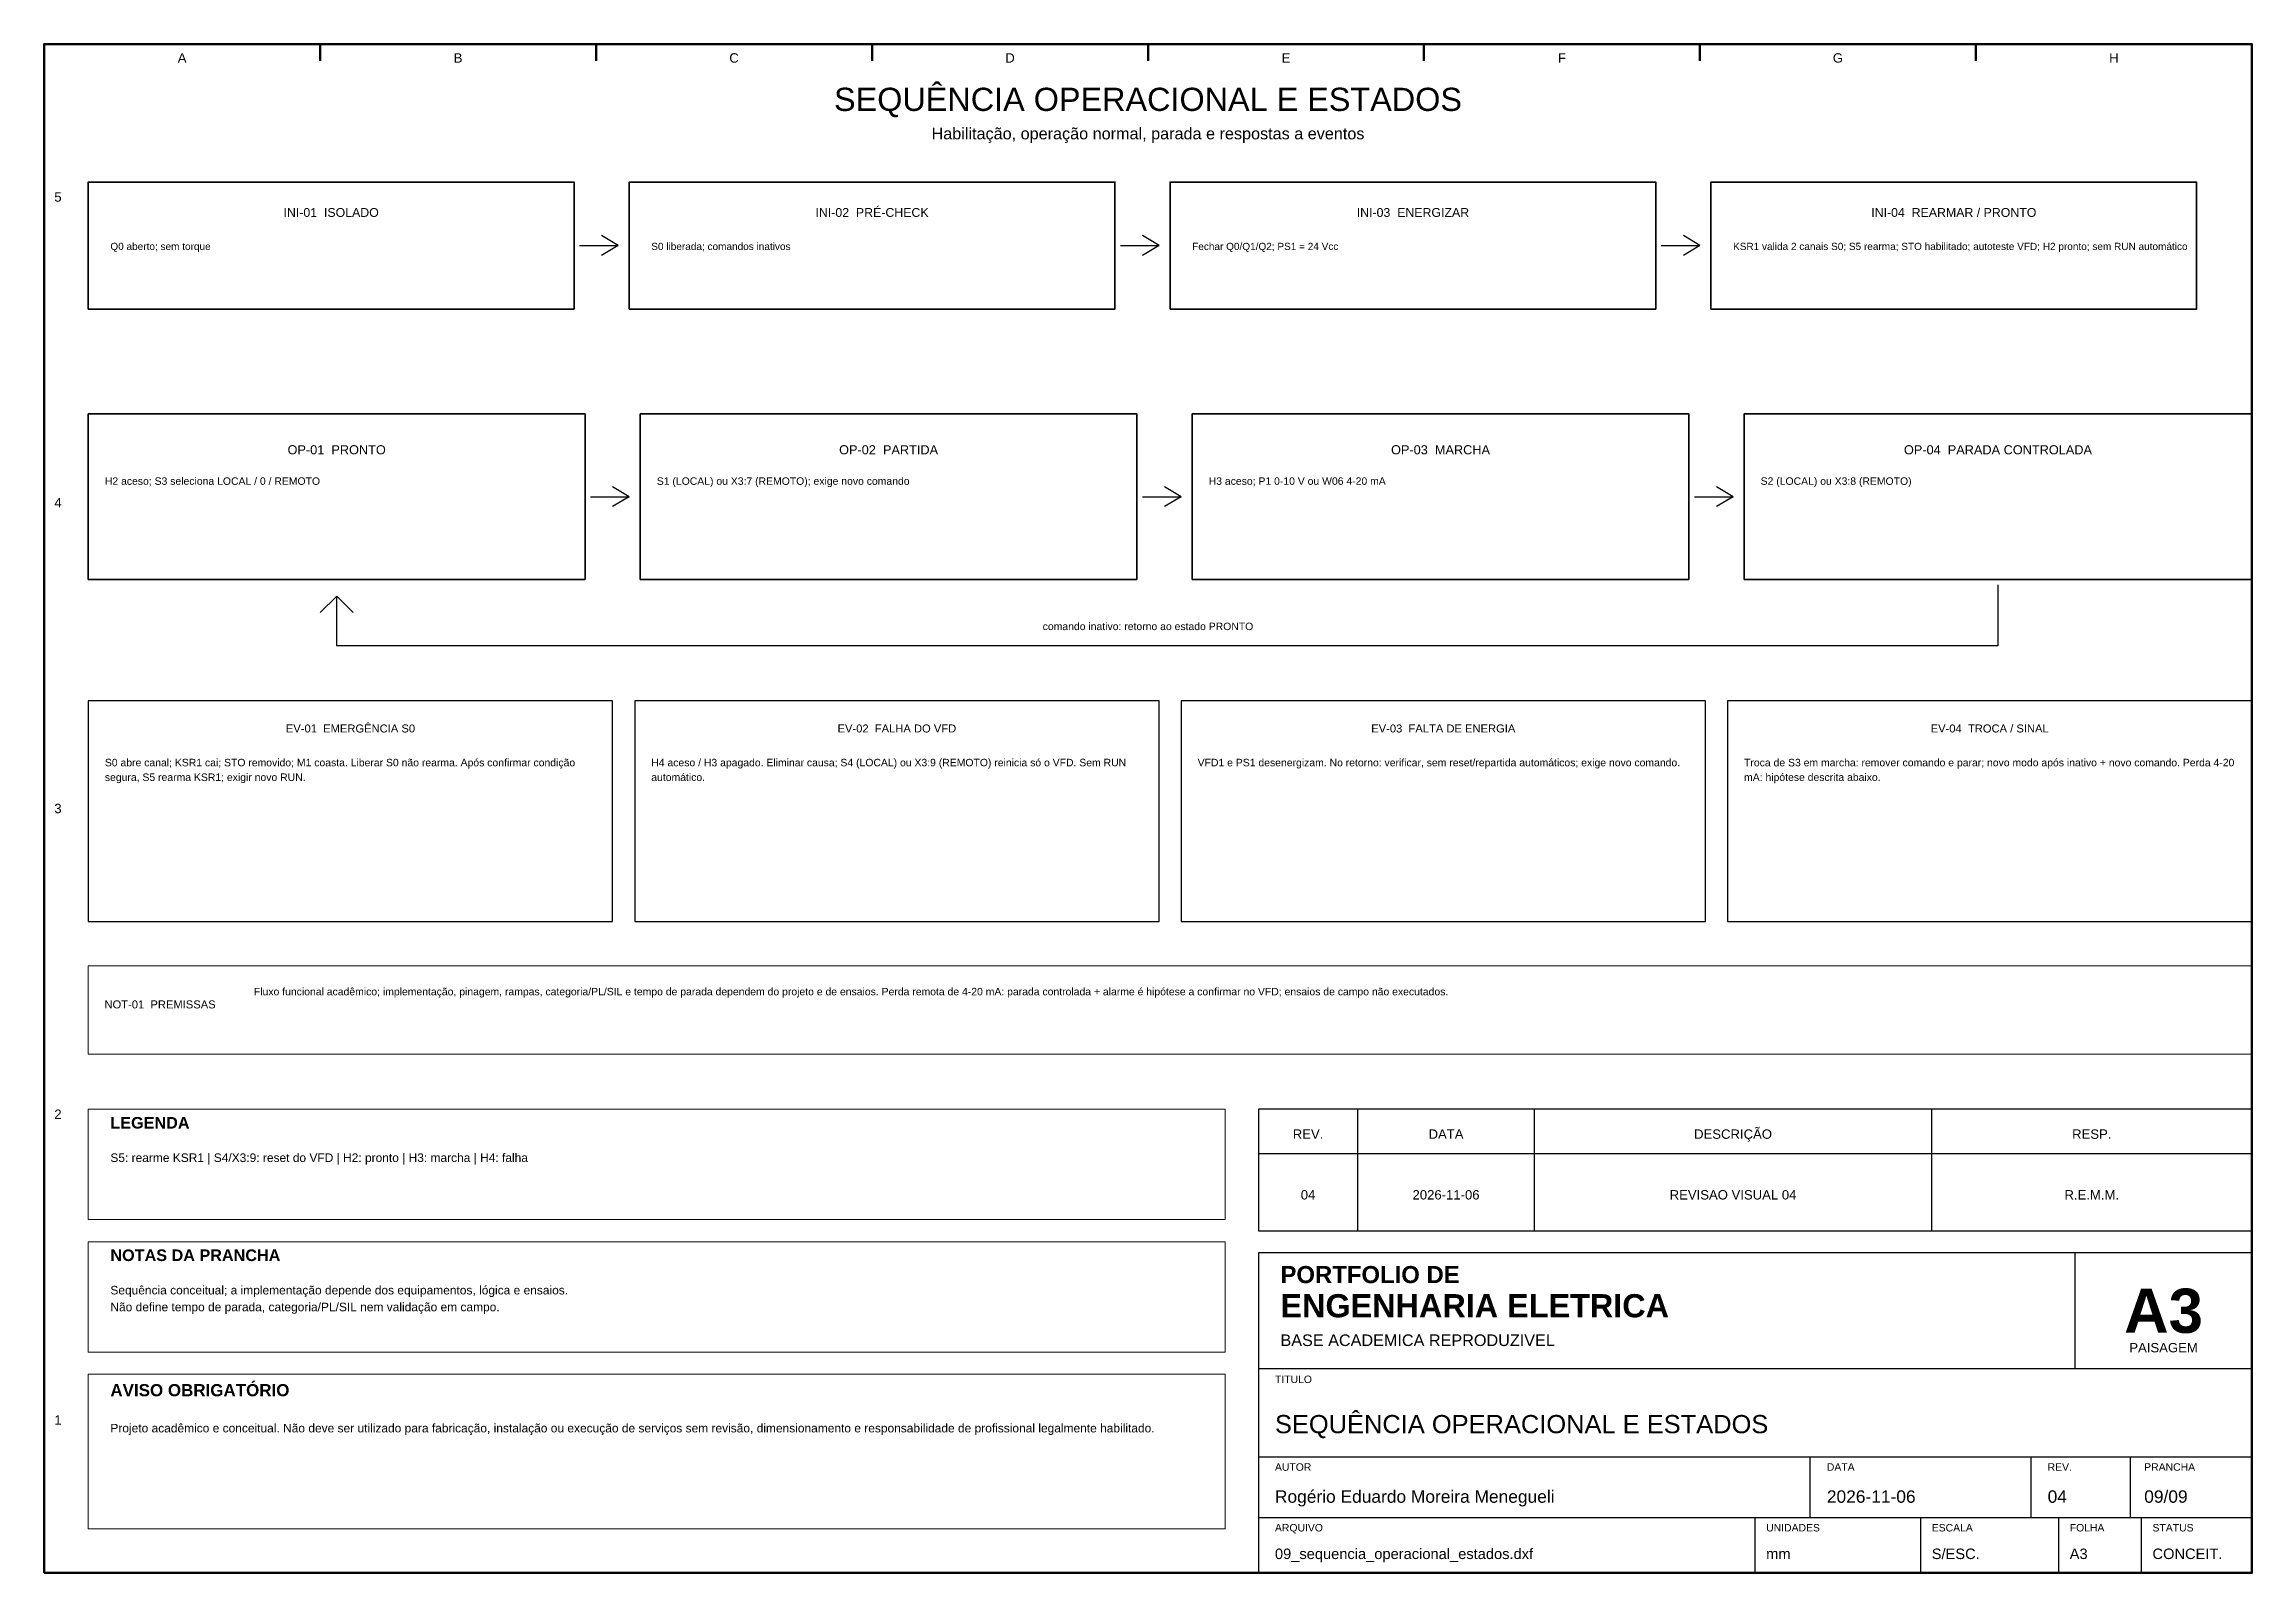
# Model space of a CAD drawing. Header units: millimetres. Extents: x 10 to 410, y 10 to 287.
import ezdxf
from ezdxf.enums import TextEntityAlignment as Align

# ---------------------------------------------------------------- set-up
doc = ezdxf.new("R2010")
doc.units = ezdxf.units.MM
for name, color, linetype, lineweight in [('00_MOLDURA', 7, 'CONTINUOUS', 50), ('01_CARIMBO', 7, 'CONTINUOUS', 25), ('02_TEXTO', 7, 'CONTINUOUS', 18), ('04_EQUIPAMENTOS', 32, 'CONTINUOUS', 35), ('06_COMANDO', 94, 'CONTINUOUS', 25), ('12_LEGENDA', 7, 'CONTINUOUS', 18), ('13_NOTAS', 7, 'CONTINUOUS', 18)]:
    doc.layers.add(name, color=color, linetype=linetype, lineweight=lineweight)
doc.styles.add('PORTFOLIO_TEXTO', font='arial.ttf')
doc.styles.add('PORTFOLIO_TITULO', font='arialbd.ttf', dxfattribs={"width": 0.92})

# ---------------------------------------------------------------- blocks, each defined once
blk = doc.blocks.new('CARIMBO_A3')
at = {"layer": '01_CARIMBO'}
for p, q in [((148, 37), (148, 58)), ((0, 37), (180, 37)), ((0, 21), (180, 21)), ((100, 10), (100, 21)), ((140, 10), (140, 21)), ((158, 10), (158, 21)), ((0, 10), (180, 10)), ((90, 0), (90, 10)), ((120, 0), (120, 10)), ((145, 0), (145, 10)), ((160, 0), (160, 10))]:
    blk.add_line(p, q, dxfattribs=at)
blk.add_lwpolyline([(0, 0), (180, 0), (180, 58), (0, 58)], close=True, dxfattribs=at)
at = {"layer": '01_CARIMBO', "style": 'PORTFOLIO_TEXTO'}
for s, p in [('TITULO', (3, 34.4)), ('AUTOR', (3, 18.5)), ('DATA', (103, 18.5)), ('REV.', (143, 18.5)), ('PRANCHA', (160.5, 18.5)), ('ARQUIVO', (3, 7.5)), ('UNIDADES', (92, 7.5)), ('ESCALA', (122, 7.5)), ('FOLHA', (147, 7.5)), ('STATUS', (162, 7.5))]:
    blk.add_text(s, height=1.35, dxfattribs=at).set_placement(p)
at = {"layer": '02_TEXTO'}
for s, height, style, p in [('PORTFOLIO DE', 3.1, 'PORTFOLIO_TITULO', (4, 52.5)), ('ENGENHARIA ELETRICA', 4.2, 'PORTFOLIO_TITULO', (4, 46.3)), ('BASE ACADEMICA REPRODUZIVEL', 2.1, 'PORTFOLIO_TEXTO', (4, 41.1))]:
    blk.add_text(s, height=height, dxfattribs=dict(at, style=style)).set_placement(p)
for s, height, style, p in [('A3', 8, 'PORTFOLIO_TITULO', (164, 47.5)), ('PAISAGEM', 1.7, 'PORTFOLIO_TEXTO', (164, 40.8))]:
    blk.add_text(s, height=height, dxfattribs=dict(at, style=style)).set_placement(p, align=Align.MIDDLE_CENTER)
at = {"layer": '02_TEXTO', "style": 'PORTFOLIO_TEXTO'}
for tag, p, height in [('TITULO', (3, 25.3), 3.3), ('AUTOR', (3, 12.7), 2.25), ('DATA', (103, 12.7), 2.25), ('REVISAO', (143, 12.7), 2.25), ('PRANCHA', (160.5, 12.7), 2.25), ('ARQUIVO', (3, 2.5), 1.9), ('UNIDADES', (92, 2.5), 1.9), ('ESCALA', (122, 2.5), 1.9), ('FOLHA', (147, 2.5), 1.9), ('STATUS', (162, 2.5), 1.9)]:
    blk.add_attdef(tag, p, '', height=height, dxfattribs=at)

msp = doc.modelspace()

# ---------------------------------------------------------------- linework, layer by layer
at = {"layer": '00_MOLDURA'}
for p, q in [((60, 287), (60, 284)), ((110, 287), (110, 284)), ((160, 287), (160, 284)), ((210, 287), (210, 284)), ((260, 287), (260, 284)), ((310, 287), (310, 284)), ((360, 287), (360, 284))]:
    msp.add_line(p, q, dxfattribs=at)
msp.add_lwpolyline([(10, 10), (410, 10), (410, 287), (10, 287)], close=True, dxfattribs=at)
at = {"layer": '01_CARIMBO'}
for p, q in [((248, 72), (248, 94)), ((280, 72), (280, 94)), ((352, 72), (352, 94)), ((230, 86), (410, 86))]:
    msp.add_line(p, q, dxfattribs=at)
for points in [[(18, 128), (113, 128), (113, 168), (18, 168)], [(117, 128), (212, 128), (212, 168), (117, 168)], [(216, 128), (311, 128), (311, 168), (216, 168)], [(315, 128), (410, 128), (410, 168), (315, 168)], [(230, 72), (410, 72), (410, 94), (230, 94)]]:
    msp.add_lwpolyline(points, close=True, dxfattribs=at)
at = {"layer": '04_EQUIPAMENTOS'}
for points in [[(18, 239), (106, 239), (106, 262), (18, 262)], [(116, 239), (204, 239), (204, 262), (116, 262)], [(214, 239), (302, 239), (302, 262), (214, 262)], [(312, 239), (400, 239), (400, 262), (312, 262)], [(18, 190), (108, 190), (108, 220), (18, 220)], [(118, 190), (208, 190), (208, 220), (118, 220)], [(218, 190), (308, 190), (308, 220), (218, 220)], [(318, 190), (410, 190), (410, 220), (318, 220)]]:
    msp.add_lwpolyline(points, close=True, dxfattribs=at)
at = {"layer": '06_COMANDO'}
for p, q in [((114, 250.5), (111, 252.3)), ((212, 250.5), (209, 252.3)), ((310, 250.5), (307, 252.3)), ((107, 250.5), (114, 250.5)), ((114, 250.5), (111, 248.7)), ((205, 250.5), (212, 250.5)), ((212, 250.5), (209, 248.7)), ((303, 250.5), (310, 250.5)), ((310, 250.5), (307, 248.7)), ((109, 205), (116, 205)), ((116, 205), (113, 206.8)), ((116, 205), (113, 203.2)), ((209, 205), (216, 205)), ((216, 205), (213, 206.8)), ((216, 205), (213, 203.2)), ((309, 205), (316, 205)), ((316, 205), (313, 206.8)), ((316, 205), (313, 203.2)), ((364, 189), (364, 178)), ((63, 187), (60, 184)), ((63, 178), (63, 187)), ((63, 187), (66, 184)), ((364, 178), (63, 178))]:
    msp.add_line(p, q, dxfattribs=at)
at = {"layer": '12_LEGENDA'}
msp.add_lwpolyline([(18, 74), (224, 74), (224, 94), (18, 94)], close=True, dxfattribs=at)
at = {"layer": '13_NOTAS'}
for points in [[(18, 104), (410, 104), (410, 120), (18, 120)], [(18, 50), (224, 50), (224, 70), (18, 70)], [(18, 18), (224, 18), (224, 46), (18, 46)]]:
    msp.add_lwpolyline(points, close=True, dxfattribs=at)

# ---------------------------------------------------------------- block references
at = {"layer": '01_CARIMBO'}
msp.add_blockref('CARIMBO_A3', (230, 10), dxfattribs=at).add_auto_attribs({'TITULO': 'SEQUÊNCIA OPERACIONAL E ESTADOS', 'AUTOR': 'Rogério Eduardo Moreira Menegueli', 'DATA': '2026-11-06', 'REVISAO': '04', 'PRANCHA': '09/09', 'ARQUIVO': '09_sequencia_operacional_estados.dxf', 'UNIDADES': 'mm', 'ESCALA': 'S/ESC.', 'FOLHA': 'A3', 'STATUS': 'CONCEIT.'})

# ---------------------------------------------------------------- texts
at = {"layer": '00_MOLDURA', "style": 'PORTFOLIO_TEXTO'}
for s, p in [('A', (35, 284.5)), ('B', (85, 284.5)), ('C', (135, 284.5)), ('D', (185, 284.5)), ('E', (235, 284.5)), ('F', (285, 284.5)), ('G', (335, 284.5)), ('H', (385, 284.5)), ('5', (12.5, 259.3)), ('4', (12.5, 203.9)), ('3', (12.5, 148.5)), ('2', (12.5, 93.1)), ('1', (12.5, 37.7))]:
    msp.add_text(s, height=1.7, dxfattribs=at).set_placement(p, align=Align.MIDDLE_CENTER)
at = {"layer": '01_CARIMBO', "style": 'PORTFOLIO_TEXTO'}
for s, p in [('REV.', (239, 89.5)), ('DATA', (264, 89.5)), ('DESCRIÇÃO', (316, 89.5)), ('RESP.', (381, 89.5))]:
    msp.add_text(s, height=1.7, dxfattribs=at).set_placement(p, align=Align.MIDDLE_CENTER)
at = {"layer": '02_TEXTO', "style": 'PORTFOLIO_TEXTO'}
for s, height, p in [('SEQUÊNCIA OPERACIONAL E ESTADOS', 4.2, (210, 277)), ('Habilitação, operação normal, parada e respostas a eventos', 2.1, (210, 270.8)), ('comando inativo: retorno ao estado PRONTO', 1.35, (210, 181.5)), ('04', 1.7, (239, 78.5)), ('2026-11-06', 1.7, (264, 78.5)), ('REVISAO VISUAL 04', 1.7, (316, 78.5)), ('R.E.M.M.', 1.7, (381, 78.5))]:
    msp.add_text(s, height=height, dxfattribs=at).set_placement(p, align=Align.MIDDLE_CENTER)
at = {"layer": '02_TEXTO', "attachment_point": 1, "line_spacing_factor": 1.18, "style": 'PORTFOLIO_TEXTO'}
for s, insert, char_height, width in [('Q0 aberto; sem torque', (22, 251), 1.3, 80), ('S0 liberada; comandos inativos', (120, 251), 1.3, 80), ('Fechar Q0/Q1/Q2; PS1 = 24 Vcc', (218, 251), 1.3, 80), ('KSR1 valida 2 canais S0; S5 rearma; STO habilitado; autoteste VFD; H2 pronto; sem RUN automático', (316, 251), 1.3, 80), ('H2 aceso; S3 seleciona LOCAL / 0 / REMOTO', (21, 208.5), 1.35, 84), ('S1 (LOCAL) ou X3:7 (REMOTO); exige novo comando', (121, 208.5), 1.35, 84), ('H3 aceso; P1 0-10 V ou W06 4-20 mA', (221, 208.5), 1.35, 84), ('S2 (LOCAL) ou X3:8 (REMOTO)', (321, 208.5), 1.35, 86), ('S0 abre canal; KSR1 cai; STO removido; M1 coasta. Liberar S0 não rearma. Após confirmar condição segura, S5 rearma KSR1; exigir novo RUN.', (21, 157.5), 1.35, 89), ('H4 aceso / H3 apagado. Eliminar causa; S4 (LOCAL) ou X3:9 (REMOTO) reinicia só o VFD. Sem RUN automático.', (120, 157.5), 1.35, 89), ('VFD1 e PS1 desenergizam. No retorno: verificar, sem reset/repartida automáticos; exige novo comando.', (219, 157.5), 1.35, 89), ('Troca de S3 em marcha: remover comando e parar; novo modo após inativo + novo comando. Perda 4-20 mA: hipótese descrita abaixo.', (318, 157.5), 1.35, 89)]:
    msp.add_mtext(s, dxfattribs=dict(at, insert=insert, char_height=char_height, width=width))
at = {"layer": '04_EQUIPAMENTOS', "style": 'PORTFOLIO_TEXTO'}
for s, height, p in [('INI-01  ISOLADO', 1.6, (62, 256.5)), ('INI-02  PRÉ-CHECK', 1.6, (160, 256.5)), ('INI-03  ENERGIZAR', 1.6, (258, 256.5)), ('INI-04  REARMAR / PRONTO', 1.6, (356, 256.5)), ('OP-01  PRONTO', 1.65, (63, 213.5)), ('OP-02  PARTIDA', 1.65, (163, 213.5)), ('OP-03  MARCHA', 1.65, (263, 213.5)), ('OP-04  PARADA CONTROLADA', 1.65, (364, 213.5))]:
    msp.add_text(s, height=height, dxfattribs=at).set_placement(p, align=Align.MIDDLE_CENTER)
at = {"layer": '12_LEGENDA', "style": 'PORTFOLIO_TITULO'}
msp.add_text('LEGENDA', height=2.1, dxfattribs=at).set_placement((22, 90.5))
at = {"layer": '12_LEGENDA', "insert": (22, 86), "char_height": 1.55, "width": 198, "attachment_point": 1, "line_spacing_factor": 1.18, "style": 'PORTFOLIO_TEXTO'}
msp.add_mtext('S5: rearme KSR1 | S4/X3:9: reset do VFD | H2: pronto | H3: marcha | H4: falha', dxfattribs=at)
at = {"layer": '13_NOTAS', "style": 'PORTFOLIO_TEXTO'}
for s, p in [('EV-01  EMERGÊNCIA S0', (65.5, 163)), ('EV-02  FALHA DO VFD', (164.5, 163)), ('EV-03  FALTA DE ENERGIA', (263.5, 163)), ('EV-04  TROCA / SINAL', (362.5, 163)), ('NOT-01  PREMISSAS', (31, 113))]:
    msp.add_text(s, height=1.45, dxfattribs=at).set_placement(p, align=Align.MIDDLE_CENTER)
at = {"layer": '13_NOTAS', "style": 'PORTFOLIO_TITULO'}
for s, height, p in [('NOTAS DA PRANCHA', 2.1, (22, 66.5)), ('AVISO OBRIGATÓRIO', 2.2, (22, 42))]:
    msp.add_text(s, height=height, dxfattribs=at).set_placement(p)
at = {"layer": '13_NOTAS', "attachment_point": 1, "line_spacing_factor": 1.18, "style": 'PORTFOLIO_TEXTO'}
for s, insert, char_height, width in [('Fluxo funcional acadêmico; implementação, pinagem, rampas, categoria/PL/SIL e tempo de parada dependem do projeto e de ensaios. Perda remota de 4-20 mA: parada controlada + alarme é hipótese a confirmar no VFD; ensaios de campo não executados.', (48, 116), 1.35, 358), ('Sequência conceitual; a implementação depende dos equipamentos, lógica e ensaios.\\PNão define tempo de parada, categoria/PL/SIL nem validação em campo.', (22, 62), 1.55, 198), ('Projeto acadêmico e conceitual. Não deve ser utilizado para fabricação, instalação ou execução de serviços sem revisão, dimensionamento e responsabilidade de profissional legalmente habilitado.', (22, 37), 1.55, 198)]:
    msp.add_mtext(s, dxfattribs=dict(at, insert=insert, char_height=char_height, width=width))

doc.saveas('drawing.dxf')
